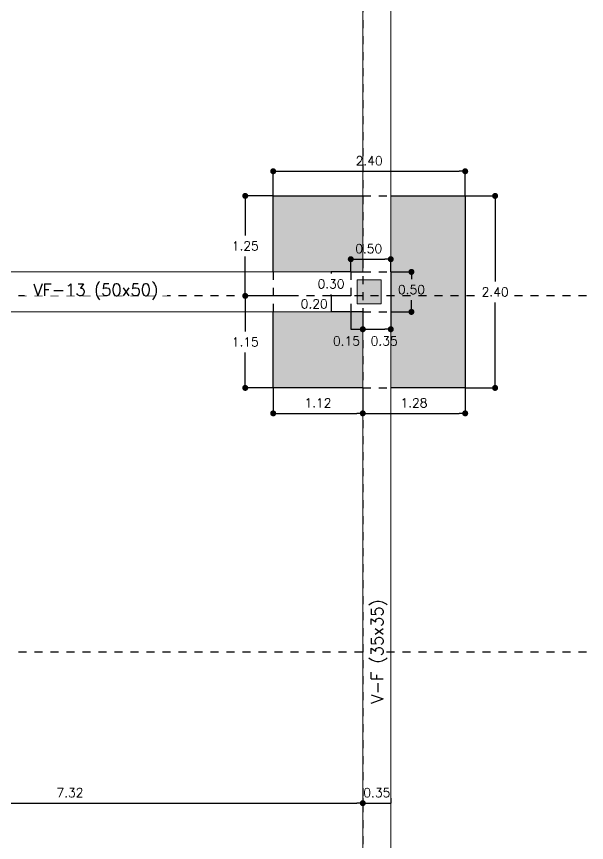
# Model space of a CAD drawing. Header units: millimetres. Extents: x 0 to 197, y -27 to 41.
# Drawn here: x 32.46 to 39.58, y 18.62 to 28.94 of the extents above; entities that cross this region are included whole.
import ezdxf

# ---------------------------------------------------------------- set-up
doc = ezdxf.new("R2010")
doc.units = ezdxf.units.MM
doc.header["$LTSCALE"] = 0.01
doc.header["$PDMODE"] = 3
doc.linetypes.add('DASHDOT', pattern=[1, 0.5, -0.25, 0, -0.25])
doc.linetypes.add('DASHED2', pattern=[0.375, 0.25, -0.125])
doc.layers.add('FC_COLUMNAS', color=5, linetype='Continuous', lineweight=15)
doc.layers.add('FC_VIGAS', color=2, linetype='Continuous', lineweight=0)
for name, color, linetype in [('FC_COTAS', 1, 'Continuous'), ('FC_COTAS @ 75', 1, 'Continuous'), ('FC_EJES', 1, 'DASHDOT'), ('FC_HATCH COLUMNAS', 253, 'Continuous'), ('FC_HATCH ZAPATAS', 254, 'Continuous'), ('FC_PEDESTAL', 4, 'Continuous'), ('FC_PROYECCION', 6, 'DASHED2'), ('FC_R-80 @ 75', 11, 'Continuous'), ('FC_ZAPATAS', 3, 'Continuous')]:
    doc.layers.add(name, color=color, linetype=linetype)
doc.styles.add('FC_TEXT', font='romans.shx', dxfattribs={"height": 0.002})
doc.styles.add('FC_TEXT1', font='romans.shx')
doc.dimstyles.new('FC_COTAS', dxfattribs={"dimtxt": 0.0015, "dimasz": 0.001, "dimexe": 0, "dimexo": 0, "dimgap": 0.001, "dimtad": 1, "dimtih": 1, "dimtoh": 1, "dimzin": 0, "dimdsep": 46, "dimtxsty": 'FC_TEXT1', "dimblk": 'DOT', "dimcen": 0.09, "dimclrd": 256, "dimclre": 256, "dimclrt": 256, "dimadec": 0, "dimazin": 0, "dimtfac": 1, "dimtix": 1, "dimtmove": 2, "dimatfit": 3, "dimfxl": 1.002, "dimtolj": 1, "dimtzin": 0, "dimlwd": -1, "dimarcsym": 0})

# ---------------------------------------------------------------- blocks, each defined once
blk = doc.blocks.new('FC_B_Ejes E5')
at = {"layer": 'FC_EJES', "ltscale": 0.6}
for p, q in [((253.075, -51.037), (253.075, -91.387)), ((255.87, -62.685), (242.678, -62.685)), ((255.87, -67.137), (242.678, -67.137))]:
    blk.add_line(p, q, dxfattribs=at)
blk = doc.blocks.new('FC_B_Columnas E5')
at = {"layer": 'FC_HATCH COLUMNAS', "ltscale": 1.5}
h = blk.add_hatch(color=256, dxfattribs=at)
h.dxf.hatch_style = 1
h.paths.add_polyline_path([(245.525, -53.58), (245.825, -53.58), (245.825, -53.88), (245.525, -53.88)])
h.paths.add_polyline_path([(253.005, -53.58), (253.305, -53.58), (253.305, -53.88), (253.005, -53.88)])
h.paths.add_polyline_path([(253.005, -88.73), (253.305, -88.73), (253.305, -89.03), (253.005, -89.03)])
h.paths.add_polyline_path([(245.525, -88.73), (245.825, -88.73), (245.825, -89.03), (245.525, -89.03)])
h.paths.add_polyline_path([(245.525, -62.485), (245.825, -62.485), (245.825, -62.785), (245.525, -62.785)])
h.paths.add_polyline_path([(245.525, -71.39), (245.825, -71.39), (245.825, -71.69), (245.525, -71.69)])
h.paths.add_polyline_path([(245.525, -80.295), (245.825, -80.295), (245.825, -80.595), (245.525, -80.595)])
h.paths.add_polyline_path([(253.005, -62.485), (253.305, -62.485), (253.305, -62.785), (253.005, -62.785)])
h.paths.add_polyline_path([(253.005, -71.39), (253.305, -71.39), (253.305, -71.69), (253.005, -71.69)])
h.paths.add_polyline_path([(253.005, -80.295), (253.305, -80.295), (253.305, -80.595), (253.005, -80.595)])
at = {"layer": 'FC_COLUMNAS', "ltscale": 0.6}
blk.add_lwpolyline([(253.005, -62.485), (253.305, -62.485), (253.305, -62.785), (253.005, -62.785)], close=True, dxfattribs=at)
blk = doc.blocks.new('_Dot')
at = {"color": 0, "linetype": 'ByBlock', "lineweight": -2}
blk.add_line((-0.5, 0), (-1, 0), dxfattribs=at)
at = {"color": 0, "linetype": 'ByBlock', "const_width": 0.5}
blk.add_lwpolyline([(-0.25, 0, 1), (0.25, 0, 1)], format="xyb", close=True, dxfattribs=at)
blk = doc.blocks.new('*D232')
at = {"layer": 'Defpoints', "color": 0, "ltscale": 0.6, "transparency": 16777216}
for p in [(38.064, 26.7), (38.064, 24.3), (38.438, 24.3)]:
    blk.add_point(p, dxfattribs=at)
at = {"layer": 'FC_COTAS', "lineweight": -2, "ltscale": 0.6, "transparency": 16777216}
for p, q in [((38.064, 26.7), (38.438, 26.7)), ((38.064, 24.3), (38.438, 24.3))]:
    blk.add_line(p, q, dxfattribs=at)
at = {"layer": 'FC_COTAS', "ltscale": 0.6, "transparency": 16777216}
for p, q in [((38.438, 26.625), (38.438, 25.631)), ((38.438, 24.375), (38.438, 25.369))]:
    blk.add_line(p, q, dxfattribs=at)
at = {"layer": 'FC_COTAS', "ltscale": 0.6, "transparency": 16777216, "xscale": 0.075, "yscale": 0.075, "zscale": 0.075}
for p, rotation in [((38.438, 26.7), 90), ((38.438, 24.3), 270)]:
    blk.add_blockref('_Dot', p, dxfattribs=dict(at, rotation=rotation))
at = {"layer": 'FC_COTAS', "ltscale": 0.6, "transparency": 16777216, "insert": (38.438, 25.5), "char_height": 0.1125, "attachment_point": 5, "style": 'FC_TEXT1', "bg_fill": 3, "box_fill_scale": 1.1, "bg_fill_color": 256, "bg_fill_true_color": 13158600, "bg_fill_transparency": 0}
blk.add_mtext('\\A1;2.40', dxfattribs=at)
blk = doc.blocks.new('*D233')
at = {"layer": 'Defpoints', "color": 0, "ltscale": 0.6, "transparency": 16777216}
for p in [(38.064, 27.008), (35.664, 26.7), (38.064, 26.7)]:
    blk.add_point(p, dxfattribs=at)
at = {"layer": 'FC_COTAS', "lineweight": -2, "ltscale": 0.6, "transparency": 16777216}
for p, q in [((35.664, 26.7), (35.664, 27.008)), ((38.064, 26.7), (38.064, 27.008))]:
    blk.add_line(p, q, dxfattribs=at)
at = {"layer": 'FC_COTAS', "ltscale": 0.6, "transparency": 16777216}
blk.add_line((35.739, 27.008), (37.989, 27.008), dxfattribs=at)
at = {"layer": 'FC_COTAS', "ltscale": 0.6, "transparency": 16777216, "xscale": 0.075, "yscale": 0.075, "zscale": 0.075, "rotation": 180}
blk.add_blockref('_Dot', (35.664, 27.008), dxfattribs=at)
at = {"layer": 'FC_COTAS', "ltscale": 0.6, "transparency": 16777216, "xscale": 0.075, "yscale": 0.075, "zscale": 0.075}
blk.add_blockref('_Dot', (38.064, 27.008), dxfattribs=at)
at = {"layer": 'FC_COTAS', "ltscale": 0.6, "transparency": 16777216, "insert": (36.864, 27.139), "char_height": 0.1125, "attachment_point": 5, "style": 'FC_TEXT1'}
blk.add_mtext('\\A1;2.40', dxfattribs=at)
blk = doc.blocks.new('*D234')
at = {"layer": 'Defpoints', "color": 0, "ltscale": 0.6, "transparency": 16777216}
for p in [(35.664, 26.7), (35.315, 25.45), (35.664, 25.45)]:
    blk.add_point(p, dxfattribs=at)
at = {"layer": 'FC_COTAS', "lineweight": -2, "ltscale": 0.6, "transparency": 16777216}
for p, q in [((35.664, 26.7), (35.315, 26.7)), ((35.664, 25.45), (35.315, 25.45))]:
    blk.add_line(p, q, dxfattribs=at)
at = {"layer": 'FC_COTAS', "ltscale": 0.6, "transparency": 16777216}
for p, q in [((35.315, 26.625), (35.315, 26.206)), ((35.315, 25.525), (35.315, 25.944))]:
    blk.add_line(p, q, dxfattribs=at)
at = {"layer": 'FC_COTAS', "ltscale": 0.6, "transparency": 16777216, "xscale": 0.075, "yscale": 0.075, "zscale": 0.075}
for p, rotation in [((35.315, 26.7), 90), ((35.315, 25.45), 270)]:
    blk.add_blockref('_Dot', p, dxfattribs=dict(at, rotation=rotation))
at = {"layer": 'FC_COTAS', "ltscale": 0.6, "transparency": 16777216, "insert": (35.315, 26.075), "char_height": 0.1125, "attachment_point": 5, "style": 'FC_TEXT1'}
blk.add_mtext('\\A1;1.25', dxfattribs=at)
blk = doc.blocks.new('*D235')
at = {"layer": 'Defpoints', "color": 0, "ltscale": 0.6, "transparency": 16777216}
for p in [(35.664, 24.3), (36.784, 24.3), (36.784, 23.982)]:
    blk.add_point(p, dxfattribs=at)
at = {"layer": 'FC_COTAS', "lineweight": -2, "ltscale": 0.6, "transparency": 16777216}
for p, q in [((35.664, 24.3), (35.664, 23.982)), ((36.784, 24.3), (36.784, 23.982))]:
    blk.add_line(p, q, dxfattribs=at)
at = {"layer": 'FC_COTAS', "ltscale": 0.6, "transparency": 16777216}
blk.add_line((35.739, 23.982), (36.709, 23.982), dxfattribs=at)
at = {"layer": 'FC_COTAS', "ltscale": 0.6, "transparency": 16777216, "xscale": 0.075, "yscale": 0.075, "zscale": 0.075, "rotation": 180}
blk.add_blockref('_Dot', (35.664, 23.982), dxfattribs=at)
at = {"layer": 'FC_COTAS', "ltscale": 0.6, "transparency": 16777216, "xscale": 0.075, "yscale": 0.075, "zscale": 0.075}
blk.add_blockref('_Dot', (36.784, 23.982), dxfattribs=at)
at = {"layer": 'FC_COTAS', "ltscale": 0.6, "transparency": 16777216, "insert": (36.224, 24.113), "char_height": 0.1125, "attachment_point": 5, "style": 'FC_TEXT1'}
blk.add_mtext('\\A1;1.12', dxfattribs=at)
blk = doc.blocks.new('*D236')
at = {"layer": 'Defpoints', "color": 0, "ltscale": 0.6, "transparency": 16777216}
for p in [(37.134, 25.75), (37.134, 25.25), (37.392, 25.25)]:
    blk.add_point(p, dxfattribs=at)
at = {"layer": 'FC_COTAS', "lineweight": -2, "ltscale": 0.6, "transparency": 16777216}
for p, q in [((37.134, 25.75), (37.392, 25.75)), ((37.134, 25.25), (37.392, 25.25))]:
    blk.add_line(p, q, dxfattribs=at)
at = {"layer": 'FC_COTAS', "ltscale": 0.6, "transparency": 16777216}
for p, q in [((37.392, 25.675), (37.392, 25.661)), ((37.392, 25.325), (37.392, 25.398))]:
    blk.add_line(p, q, dxfattribs=at)
at = {"layer": 'FC_COTAS', "ltscale": 0.6, "transparency": 16777216, "xscale": 0.075, "yscale": 0.075, "zscale": 0.075}
for p, rotation in [((37.392, 25.75), 90), ((37.392, 25.25), 270)]:
    blk.add_blockref('_Dot', p, dxfattribs=dict(at, rotation=rotation))
at = {"layer": 'FC_COTAS', "ltscale": 0.6, "transparency": 16777216, "insert": (37.392, 25.529), "char_height": 0.1125, "attachment_point": 5, "style": 'FC_TEXT1'}
blk.add_mtext('\\A1;0.50', dxfattribs=at)
blk = doc.blocks.new('*D237')
at = {"layer": 'Defpoints', "color": 0, "ltscale": 0.6, "transparency": 16777216}
for p in [(37.134, 25.909), (36.634, 25.75), (37.134, 25.75)]:
    blk.add_point(p, dxfattribs=at)
at = {"layer": 'FC_COTAS', "lineweight": -2, "ltscale": 0.6, "transparency": 16777216}
for p, q in [((36.634, 25.75), (36.634, 25.909)), ((37.134, 25.75), (37.134, 25.909))]:
    blk.add_line(p, q, dxfattribs=at)
at = {"layer": 'FC_COTAS', "ltscale": 0.6, "transparency": 16777216}
blk.add_line((36.709, 25.909), (37.059, 25.909), dxfattribs=at)
at = {"layer": 'FC_COTAS', "ltscale": 0.6, "transparency": 16777216, "xscale": 0.075, "yscale": 0.075, "zscale": 0.075, "rotation": 180}
blk.add_blockref('_Dot', (36.634, 25.909), dxfattribs=at)
at = {"layer": 'FC_COTAS', "ltscale": 0.6, "transparency": 16777216, "xscale": 0.075, "yscale": 0.075, "zscale": 0.075}
blk.add_blockref('_Dot', (37.134, 25.909), dxfattribs=at)
at = {"layer": 'FC_COTAS', "ltscale": 0.6, "transparency": 16777216, "insert": (36.858, 26.041), "char_height": 0.1125, "attachment_point": 5, "style": 'FC_TEXT1'}
blk.add_mtext('\\A1;0.50', dxfattribs=at)
blk = doc.blocks.new('*D238')
at = {"layer": 'Defpoints', "color": 0, "ltscale": 0.6, "transparency": 16777216}
for p in [(36.634, 25.75), (36.387, 25.45), (36.634, 25.45)]:
    blk.add_point(p, dxfattribs=at)
at = {"layer": 'FC_COTAS', "lineweight": -2, "ltscale": 0.6, "transparency": 16777216}
for p, q in [((36.634, 25.75), (36.387, 25.75)), ((36.634, 25.45), (36.387, 25.45))]:
    blk.add_line(p, q, dxfattribs=at)
at = {"layer": 'FC_COTAS', "ltscale": 0.6, "transparency": 16777216}
for p, q in [((36.387, 25.75), (36.387, 25.731)), ((36.387, 25.45), (36.387, 25.469))]:
    blk.add_line(p, q, dxfattribs=at)
at = {"layer": 'FC_COTAS', "ltscale": 0.6, "transparency": 16777216, "insert": (36.387, 25.6), "char_height": 0.1125, "attachment_point": 5, "style": 'FC_TEXT1'}
blk.add_mtext('\\A1;0.30', dxfattribs=at)
blk = doc.blocks.new('*D324')
at = {"layer": 'Defpoints', "color": 0, "ltscale": 0.6, "transparency": 16777216}
for p in [(36.634, 25.25), (36.784, 25.25), (36.784, 25.033)]:
    blk.add_point(p, dxfattribs=at)
at = {"layer": 'FC_COTAS', "lineweight": -2, "ltscale": 0.6, "transparency": 16777216}
for p, q in [((36.634, 25.25), (36.634, 25.033)), ((36.784, 25.25), (36.784, 25.033))]:
    blk.add_line(p, q, dxfattribs=at)
at = {"layer": 'FC_COTAS', "ltscale": 0.6, "transparency": 16777216}
blk.add_line((36.634, 25.033), (36.784, 25.033), dxfattribs=at)
at = {"layer": 'FC_COTAS', "ltscale": 0.6, "transparency": 16777216, "insert": (36.58, 24.887), "char_height": 0.1125, "attachment_point": 5, "style": 'FC_TEXT1'}
blk.add_mtext('\\A1;0.15', dxfattribs=at)
blk = doc.blocks.new('*D325')
at = {"layer": 'Defpoints', "color": 0, "ltscale": 0.6, "transparency": 16777216}
for p in [(36.784, 25.25), (37.134, 25.25), (37.134, 25.033)]:
    blk.add_point(p, dxfattribs=at)
at = {"layer": 'FC_COTAS', "lineweight": -2, "ltscale": 0.6, "transparency": 16777216}
for p, q in [((36.784, 25.25), (36.784, 25.033)), ((37.134, 25.25), (37.134, 25.033))]:
    blk.add_line(p, q, dxfattribs=at)
at = {"layer": 'FC_COTAS', "ltscale": 0.6, "transparency": 16777216}
blk.add_line((36.859, 25.033), (37.059, 25.033), dxfattribs=at)
at = {"layer": 'FC_COTAS', "ltscale": 0.6, "transparency": 16777216, "xscale": 0.075, "yscale": 0.075, "zscale": 0.075, "rotation": 180}
blk.add_blockref('_Dot', (36.784, 25.033), dxfattribs=at)
at = {"layer": 'FC_COTAS', "ltscale": 0.6, "transparency": 16777216, "xscale": 0.075, "yscale": 0.075, "zscale": 0.075}
blk.add_blockref('_Dot', (37.134, 25.033), dxfattribs=at)
at = {"layer": 'FC_COTAS', "ltscale": 0.6, "transparency": 16777216, "insert": (37.051, 24.887), "char_height": 0.1125, "attachment_point": 5, "style": 'FC_TEXT1'}
blk.add_mtext('\\A1;0.35', dxfattribs=at)
blk = doc.blocks.new('*D326')
at = {"layer": 'Defpoints', "color": 0, "ltscale": 0.6, "transparency": 16777216}
for p in [(36.634, 25.45), (36.387, 25.25), (36.624, 25.25)]:
    blk.add_point(p, dxfattribs=at)
at = {"layer": 'FC_COTAS', "lineweight": -2, "ltscale": 0.6, "transparency": 16777216}
for p, q in [((36.634, 25.45), (36.387, 25.45)), ((36.624, 25.25), (36.387, 25.25))]:
    blk.add_line(p, q, dxfattribs=at)
at = {"layer": 'FC_COTAS', "ltscale": 0.6, "transparency": 16777216}
blk.add_line((36.387, 25.45), (36.387, 25.25), dxfattribs=at)
at = {"layer": 'FC_COTAS', "ltscale": 0.6, "transparency": 16777216, "insert": (36.177, 25.35), "char_height": 0.1125, "attachment_point": 5, "style": 'FC_TEXT1'}
blk.add_mtext('\\A1;0.20', dxfattribs=at)
blk = doc.blocks.new('*D327')
at = {"layer": 'Defpoints', "color": 0, "ltscale": 0.6, "transparency": 16777216}
for p in [(35.882, 25.45), (35.315, 24.3), (35.664, 24.3)]:
    blk.add_point(p, dxfattribs=at)
at = {"layer": 'FC_COTAS', "lineweight": -2, "ltscale": 0.6, "transparency": 16777216}
for p, q in [((35.882, 25.45), (35.315, 25.45)), ((35.664, 24.3), (35.315, 24.3))]:
    blk.add_line(p, q, dxfattribs=at)
at = {"layer": 'FC_COTAS', "ltscale": 0.6, "transparency": 16777216}
for p, q in [((35.315, 25.375), (35.315, 25.006)), ((35.315, 24.375), (35.315, 24.744))]:
    blk.add_line(p, q, dxfattribs=at)
at = {"layer": 'FC_COTAS', "ltscale": 0.6, "transparency": 16777216, "xscale": 0.075, "yscale": 0.075, "zscale": 0.075}
for p, rotation in [((35.315, 25.45), 90), ((35.315, 24.3), 270)]:
    blk.add_blockref('_Dot', p, dxfattribs=dict(at, rotation=rotation))
at = {"layer": 'FC_COTAS', "ltscale": 0.6, "transparency": 16777216, "insert": (35.315, 24.875), "char_height": 0.1125, "attachment_point": 5, "style": 'FC_TEXT1'}
blk.add_mtext('\\A1;1.15', dxfattribs=at)
blk = doc.blocks.new('*D328')
at = {"layer": 'Defpoints', "color": 0, "ltscale": 0.6, "transparency": 16777216}
for p in [(36.784, 24.3), (38.064, 24.3), (38.064, 23.982)]:
    blk.add_point(p, dxfattribs=at)
at = {"layer": 'FC_COTAS', "lineweight": -2, "ltscale": 0.6, "transparency": 16777216}
for p, q in [((36.784, 24.3), (36.784, 23.982)), ((38.064, 24.3), (38.064, 23.982))]:
    blk.add_line(p, q, dxfattribs=at)
at = {"layer": 'FC_COTAS', "ltscale": 0.6, "transparency": 16777216}
blk.add_line((36.859, 23.982), (37.989, 23.982), dxfattribs=at)
at = {"layer": 'FC_COTAS', "ltscale": 0.6, "transparency": 16777216, "xscale": 0.075, "yscale": 0.075, "zscale": 0.075, "rotation": 180}
blk.add_blockref('_Dot', (36.784, 23.982), dxfattribs=at)
at = {"layer": 'FC_COTAS', "ltscale": 0.6, "transparency": 16777216, "xscale": 0.075, "yscale": 0.075, "zscale": 0.075}
blk.add_blockref('_Dot', (38.064, 23.982), dxfattribs=at)
at = {"layer": 'FC_COTAS', "ltscale": 0.6, "transparency": 16777216, "insert": (37.424, 24.113), "char_height": 0.1125, "attachment_point": 5, "style": 'FC_TEXT1'}
blk.add_mtext('\\A1;1.28', dxfattribs=at)
blk = doc.blocks.new('*D269')
at = {"layer": 'Defpoints', "color": 0, "ltscale": 0.6, "transparency": 16777216}
for p in [(29.464, 19.175), (36.784, 19.177), (36.784, 19.109)]:
    blk.add_point(p, dxfattribs=at)
at = {"layer": 'FC_COTAS', "lineweight": -2, "ltscale": 0.6, "transparency": 16777216}
for p, q in [((29.464, 19.175), (29.464, 19.109)), ((36.784, 19.177), (36.784, 19.109))]:
    blk.add_line(p, q, dxfattribs=at)
at = {"layer": 'FC_COTAS', "ltscale": 0.6, "transparency": 16777216}
blk.add_line((29.539, 19.109), (36.709, 19.109), dxfattribs=at)
at = {"layer": 'FC_COTAS', "ltscale": 0.6, "transparency": 16777216, "xscale": 0.075, "yscale": 0.075, "zscale": 0.075, "rotation": 180}
blk.add_blockref('_Dot', (29.464, 19.109), dxfattribs=at)
at = {"layer": 'FC_COTAS', "ltscale": 0.6, "transparency": 16777216, "xscale": 0.075, "yscale": 0.075, "zscale": 0.075}
blk.add_blockref('_Dot', (36.784, 19.109), dxfattribs=at)
at = {"layer": 'FC_COTAS', "ltscale": 0.6, "transparency": 16777216, "insert": (33.124, 19.241), "char_height": 0.1125, "attachment_point": 5, "style": 'FC_TEXT1'}
blk.add_mtext('\\A1;7.32', dxfattribs=at)
blk = doc.blocks.new('*D270')
at = {"layer": 'Defpoints', "color": 0, "ltscale": 0.6, "transparency": 16777216}
for p in [(36.784, 19.177), (37.134, 19.171), (37.134, 19.109)]:
    blk.add_point(p, dxfattribs=at)
at = {"layer": 'FC_COTAS', "lineweight": -2, "ltscale": 0.6, "transparency": 16777216}
for p, q in [((36.784, 19.177), (36.784, 19.109)), ((37.134, 19.171), (37.134, 19.109))]:
    blk.add_line(p, q, dxfattribs=at)
at = {"layer": 'FC_COTAS', "ltscale": 0.6, "transparency": 16777216}
blk.add_line((36.784, 19.109), (37.134, 19.109), dxfattribs=at)
at = {"layer": 'FC_COTAS', "ltscale": 0.6, "transparency": 16777216, "insert": (36.959, 19.241), "char_height": 0.1125, "attachment_point": 5, "style": 'FC_TEXT1'}
blk.add_mtext('\\A1;0.35', dxfattribs=at)

msp = doc.modelspace()

# ---------------------------------------------------------------- hatches: boundary and pattern name
at = {"layer": 'FC_HATCH ZAPATAS', "ltscale": 0.6}
h = msp.add_hatch(color=256, dxfattribs=at)
h.dxf.hatch_style = 1
h.paths.add_polyline_path([(38.0643, 26.7001), (37.1343, 26.7001), (37.1343, 25.7501), (37.1343, 25.4501), (38.0643, 25.4501)])
h.paths.add_polyline_path([(36.7843, 26.7001), (35.6643, 26.7001), (35.6643, 25.7501), (36.6343, 25.7501), (36.7843, 25.7501)])
h.paths.add_polyline_path([(36.7843, 25.2501), (36.6343, 25.2501), (35.6643, 25.2501), (35.6643, 24.3001), (36.7843, 24.3001)])
h.paths.add_polyline_path([(38.0643, 25.4501), (37.1343, 25.4501), (37.1343, 25.2501), (37.1343, 24.3001), (38.0643, 24.3001)])

# ---------------------------------------------------------------- linework, layer by layer
at = {"layer": 'FC_PEDESTAL', "ltscale": 0.6}
for points in [[(36.6343, 25.7501), (36.6343, 25.7501), (36.7843, 25.7501)], [(37.1343, 25.7501), (37.1343, 25.2501)], [(36.7843, 25.2501), (36.6343, 25.2501)]]:
    msp.add_lwpolyline(points, dxfattribs=at)
at = {"layer": 'FC_PROYECCION', "ltscale": 0.6}
for points in [[(36.7843, 26.7001), (37.1343, 26.7001)], [(35.6643, 25.7501), (35.6643, 25.2501)], [(36.6343, 25.7501), (36.6343, 25.2501)], [(36.7843, 25.7501), (37.1343, 25.7501)], [(36.7843, 25.2501), (37.1343, 25.2501)], [(36.7843, 24.3001), (37.1343, 24.3001)]]:
    msp.add_lwpolyline(points, dxfattribs=at)
at = {"layer": 'FC_VIGAS', "ltscale": 0.6}
for points in [[(36.7843, 25.7501), (36.7843, 34.1551)], [(37.1343, 25.7501), (37.1343, 34.1551)], [(36.6343, 25.7501), (29.6143, 25.7501)], [(36.6343, 25.2501), (29.6143, 25.2501)], [(36.7843, 16.8451), (36.7843, 25.2501)], [(37.1343, 16.8451), (37.1343, 25.2501)]]:
    msp.add_lwpolyline(points, dxfattribs=at)
at = {"layer": 'FC_ZAPATAS', "ltscale": 0.6}
for points in [[(35.6643, 25.7501), (35.6643, 26.7001), (36.7843, 26.7001)], [(37.1343, 26.7001), (38.0643, 26.7001), (38.0643, 24.3001), (37.1343, 24.3001)], [(36.7843, 24.3001), (35.6643, 24.3001), (35.6643, 25.2501)]]:
    msp.add_lwpolyline(points, dxfattribs=at)

# ---------------------------------------------------------------- block references
at = {"layer": 'FC_COTAS'}
for name in ['FC_B_Ejes E5', 'FC_B_Columnas E5']:
    msp.add_blockref(name, (-216.2904, 88.1348), dxfattribs=at)

# ---------------------------------------------------------------- dimensions: what is measured, and where the dimension line sits
at = {"layer": 'FC_COTAS @ 75', "ltscale": 0.6}
for base, p1, p2, picture, middle in [((35.3148, 25.4501), (35.6643, 26.7001), (35.6643, 25.4501), '*D234', (35.3148, 26.0751)), ((36.3867, 25.4501), (36.6343, 25.7501), (36.6343, 25.4501), '*D238', (36.3867, 25.6001)), ((35.3148, 24.3001), (35.8818, 25.4501), (35.6643, 24.3001), '*D327', (35.3148, 24.8751))]:
    dim = msp.add_linear_dim(base=base, p1=p1, p2=p2, angle=90, dimstyle='FC_COTAS', override={"dimscale": 75, "dimtix": 1, "dimtofl": 1, "dimtmove": 2, "dimatfit": 3}, dxfattribs=at)
    dim.commit()
    dim.dimension.update_dxf_attribs({"geometry": picture, "text_midpoint": middle})
for base, p1, p2, picture, middle in [((37.1343, 25.9094), (36.6343, 25.7501), (37.1343, 25.7501), '*D237', (36.8578, 26.0406)), ((36.7843, 25.0334), (36.6343, 25.2501), (36.7843, 25.2501), '*D324', (36.5803, 24.8875)), ((37.1343, 25.0334), (36.7843, 25.2501), (37.1343, 25.2501), '*D325', (37.0509, 24.8875))]:
    dim = msp.add_linear_dim(base=base, p1=p1, p2=p2, dimstyle='FC_COTAS', override={"dimscale": 75, "dimtix": 1, "dimtofl": 1, "dimtmove": 2, "dimatfit": 3}, dxfattribs=at)
    dim.commit()
    dim.dimension.update_dxf_attribs({"geometry": picture, "text_midpoint": middle, "dimtype": 128})
for base, p1, p2, picture, middle in [((37.3922, 25.2501), (37.1343, 25.7501), (37.1343, 25.2501), '*D236', (37.3922, 25.5295)), ((36.3867, 25.2501), (36.6343, 25.4501), (36.6244, 25.2501), '*D326', (36.1774, 25.3501))]:
    dim = msp.add_linear_dim(base=base, p1=p1, p2=p2, angle=90, dimstyle='FC_COTAS', override={"dimscale": 75, "dimtix": 1, "dimtofl": 1, "dimtmove": 2, "dimatfit": 3}, dxfattribs=at)
    dim.commit()
    dim.dimension.update_dxf_attribs({"geometry": picture, "text_midpoint": middle, "dimtype": 128})
for base, p1, p2, picture, middle in [((36.7843, 23.982), (35.6643, 24.3001), (36.7843, 24.3001), '*D235', (36.2243, 24.1133)), ((36.7843, 19.1093), (29.4643, 19.1755), (36.7843, 19.1765), '*D269', (33.1243, 19.2406)), ((37.1343, 19.1093), (36.7843, 19.1765), (37.1343, 19.1713), '*D270', (36.9593, 19.2406))]:
    dim = msp.add_linear_dim(base=base, p1=p1, p2=p2, dimstyle='FC_COTAS', override={"dimscale": 75, "dimtix": 1, "dimtofl": 1, "dimtmove": 2, "dimatfit": 3}, dxfattribs=at)
    dim.commit()
    dim.dimension.update_dxf_attribs({"geometry": picture, "text_midpoint": middle})

# ---------------------------------------------------------------- next in the draw order: texts
at = {"layer": 'FC_R-80 @ 75', "insert": (33.4465, 25.5028), "char_height": 0.15, "width": 1.779532, "attachment_point": 5, "style": 'FC_TEXT', "bg_fill": 3, "box_fill_scale": 1, "bg_fill_color": 256, "bg_fill_transparency": 0}
msp.add_mtext('VF-13 (50x50)', dxfattribs=at)
at = {"layer": 'FC_R-80 @ 75', "insert": (36.9886, 21.0065), "char_height": 0.15, "width": 1.480071, "attachment_point": 5, "rotation": 90, "style": 'FC_TEXT', "bg_fill": 3, "box_fill_scale": 1, "bg_fill_color": 256, "bg_fill_transparency": 0}
msp.add_mtext('V-F (35x35)', dxfattribs=at)

# ---------------------------------------------------------------- next in the draw order: dimensions: what is measured, and where the dimension line sits
at = {"layer": 'FC_COTAS @ 75', "ltscale": 0.6}
dim = msp.add_linear_dim(base=(38.4376, 24.3001), p1=(38.0643, 26.7001), p2=(38.0643, 24.3001), angle=90, dimstyle='FC_COTAS', override={"dimscale": 75, "dimtix": 1, "dimtofl": 1, "dimtmove": 2, "dimatfit": 3, "dimtfill": 1}, dxfattribs=at)
dim.commit()
dim.dimension.update_dxf_attribs({"geometry": '*D232', "text_midpoint": (38.4376, 25.5001)})

# ---------------------------------------------------------------- next in the draw order: dimensions: what is measured, and where the dimension line sits
for base, p1, p2, picture, middle in [((38.0643, 27.008), (35.6643, 26.7001), (38.0643, 26.7001), '*D233', (36.8643, 27.1392)), ((38.0643, 23.982), (36.7843, 24.3001), (38.0643, 24.3001), '*D328', (37.4243, 24.1133))]:
    dim = msp.add_linear_dim(base=base, p1=p1, p2=p2, dimstyle='FC_COTAS', override={"dimscale": 75, "dimtix": 1, "dimtofl": 1, "dimtmove": 2, "dimatfit": 3}, dxfattribs=at)
    dim.commit()
    dim.dimension.update_dxf_attribs({"geometry": picture, "text_midpoint": middle})

doc.saveas('drawing.dxf')
